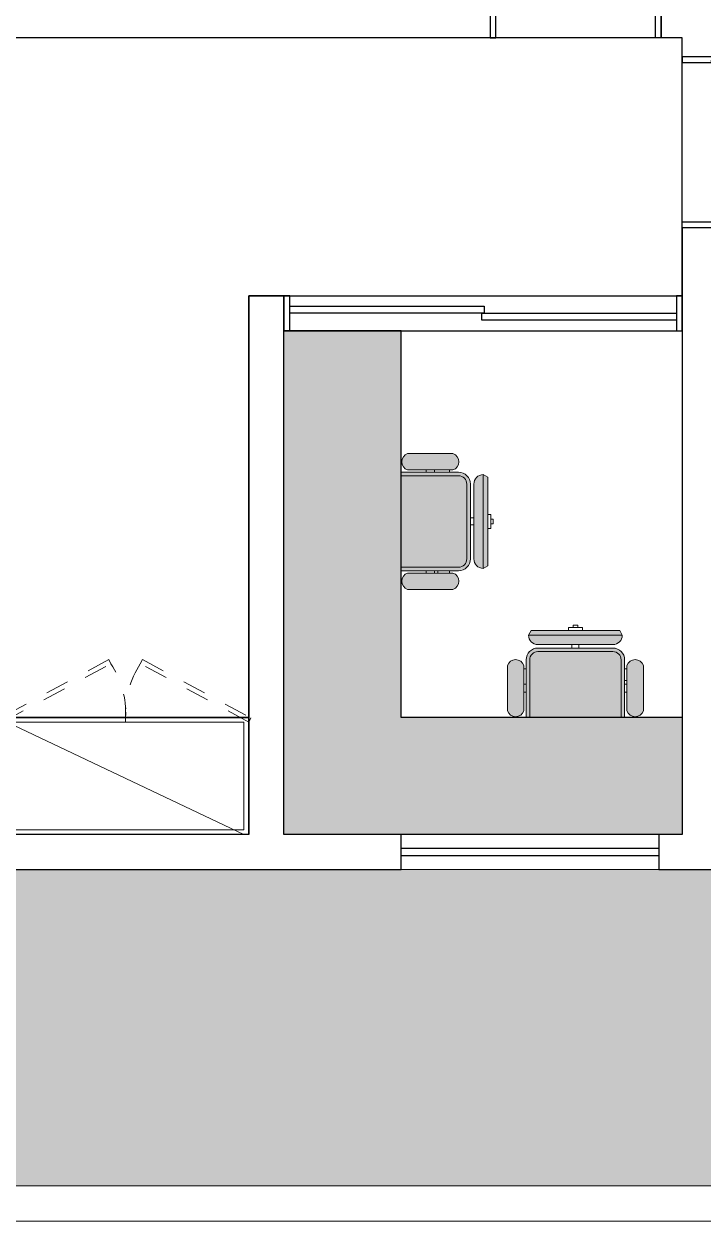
# Model space of a CAD drawing. Header units: millimetres. Extents: x 2841.1 to 2861.3, y 1599.6 to 1609.7.
# Drawn here: x 2851.82 to 2854.72, y 1599.59 to 1604.7 of the extents above; entities that cross this region are included whole.
import ezdxf

# ---------------------------------------------------------------- set-up
doc = ezdxf.new("R2010")
doc.units = ezdxf.units.MM
doc.linetypes.add('HIDDEN2', pattern=[4.7624999999999975, 3.174999999999998, -1.587499999999999])
for name, color, linetype, lineweight in [('01', 1, 'Continuous', 13), ('02', 2, 'Continuous', 20), ('03', 3, 'Continuous', 30)]:
    doc.layers.add(name, color=color, linetype=linetype, lineweight=lineweight)
for name, color, linetype in [('06', 6, 'Continuous'), ('FINO', 253, 'Continuous'), ('VEG_01', 84, 'Continuous')]:
    doc.layers.add(name, color=color, linetype=linetype)
doc.layers.add('ÁREAS', color=7, linetype='Continuous', plot=False)

# ---------------------------------------------------------------- blocks, each defined once
blk = doc.blocks.new('IUUU')
at = {"layer": '01'}
h = blk.add_hatch(color=9, dxfattribs=at)
h.set_gradient(color1=(216, 206, 176), rotation=45, one_color=1, tint=1, name='INVCYLINDER')
h.paths.add_polyline_path([(991.9560740299399, 236.2171980650434), (991.9560740299398, 235.8271980650434), (992.2018185826904, 235.8271980650434, 0.4142135623728571), (992.2368185826904, 235.8621980650433), (992.2368185826904, 236.1821980650434, 0.4142135623730951), (992.2018185826904, 236.2171980650434)])
h.paths.add_polyline_path([(991.9840403035422, 236.3121980650434, 0.7142857142857534), (991.9840403035422, 236.2421980650434), (992.1777845573718, 236.2421980650434, 0.7142857142857534), (992.1777845573718, 236.3121980650434)])
h.paths.add_polyline_path([(992.2668185826903, 235.8621980650434, 0.4142135623739275), (992.3068185826904, 235.8221980650434), (992.3068185826904, 236.2221980650434, 0.4142135623739275), (992.2668185826903, 236.1821980650434)])
h.paths.add_polyline_path([(992.3268185826903, 236.2112820750222), (992.3068185826903, 236.2221980650434), (992.3068185826905, 235.8221980650434), (992.3268185826904, 235.8331140550646)])
h.paths.add_polyline_path([(991.9840403035422, 235.8021980650434, 0.7142857142857534), (991.9840403035422, 235.7321980650434), (992.1777845573716, 235.7321980650434, 0.7142857142857534), (992.1777845573716, 235.8021980650434)])
h.paths.add_polyline_path([(992.2018185826904, 235.8121980650434, 0.4142135623729287), (992.2518185826904, 235.8621980650433), (992.2518185826904, 236.1821980650434, 0.4142135623730951), (992.2018185826904, 236.2321980650434), (991.9560740299399, 236.2321980650433), (991.95607402994, 236.2171980650433), (992.2018185826904, 236.2171980650434, -0.4142135623730951), (992.2368185826904, 236.1821980650434), (992.2368185826904, 235.8621980650434, -0.4142135623730951), (992.2018185826904, 235.8271980650434), (991.9560740299399, 235.8271980650434), (991.9560740299399, 235.8121980650434)])
at = {"layer": '02'}
for p, q in [((992.1777845573718, 236.3121980650434), (991.9840403035422, 236.3121980650434)), ((992.1777845573718, 236.2421980650434), (991.9840403035422, 236.2421980650434)), ((992.2018185826904, 236.2321980650434), (991.9560740299399, 236.2321980650434)), ((992.2018185826904, 236.2171980650434), (991.9560740299399, 236.2171980650434)), ((992.3068185826904, 236.2221980650434), (992.3068185826904, 235.8221980650434)), ((992.3068185826904, 236.2221980650434), (992.3268185826904, 236.2112820750222)), ((992.3268185826904, 236.2112820750222), (992.3268185826904, 235.8331140550646)), ((992.2368185826904, 235.8621980650434), (992.2368185826904, 236.1821980650434)), ((992.2518185826904, 235.8621980650434), (992.2518185826904, 236.1821980650434)), ((992.2668185826903, 235.8621980650434), (992.2668185826903, 236.1821980650434)), ((992.2668185826903, 236.0371980650434), (992.2518185826904, 236.0371980650434)), ((992.3268185826904, 236.0521980650434), (992.3391388390507, 236.0521980650434)), ((992.3391388390507, 236.0521980650434), (992.3391388390507, 236.0321980650434)), ((992.3391388390507, 236.0321980650434), (992.3391388390507, 236.0121980650434)), ((992.3391388390507, 236.0321980650434), (992.3494128455715, 236.0321980650434)), ((992.3494128455715, 236.0321980650434), (992.3494128455715, 236.0121980650434)), ((992.2668185826903, 236.0071980650434), (992.2518185826904, 236.0071980650434)), ((992.3268185826904, 235.9921980650434), (992.3391388390507, 235.9921980650434)), ((992.3391388390507, 236.0121980650434), (992.3391388390507, 235.9921980650434)), ((992.3391388390507, 236.0121980650434), (992.3494128455715, 236.0121980650434)), ((992.2018185826904, 235.8271980650434), (991.9560740299399, 235.8271980650434)), ((992.3068185826904, 235.8221980650434), (992.3268185826904, 235.8331140550646)), ((992.2018185826904, 235.8121980650434), (991.9560740299399, 235.8121980650434)), ((992.1777845573718, 235.8021980650434), (991.9840403035422, 235.8021980650434)), ((992.1777845573716, 235.7321980650434), (991.9840403035422, 235.7321980650434))]:
    blk.add_line(p, q, dxfattribs=at)
for points in [[(992.0983490230287, 236.2321980650434), (992.0634758378851, 236.2321980650434), (992.0634758378851, 236.2421980650434), (992.0983490230287, 236.2421980650434)], [(992.0983490230287, 235.8021980650434), (992.0634758378851, 235.8021980650434), (992.0634758378851, 235.8121980650434), (992.0983490230287, 235.8121980650434)]]:
    blk.add_lwpolyline(points, close=True, dxfattribs=at)
for points in [[(992.113212784392, 236.2321980650434), (992.113212784392, 236.2421980650434)], [(992.1632127843919, 236.2321980650434), (992.1632127843919, 236.2421980650434)], [(992.1632127843919, 235.8021980650434), (992.1632127843919, 235.8118356971248)]]:
    blk.add_lwpolyline(points, dxfattribs=at)
for centre, radius, start, end in [((991.9960403035421, 236.2771980650434), 0.03699999999999999, 108.9246444160482, 251.0753555839518), ((992.1657845573717, 236.2771980650434), 0.03699999999999999, 288.9246444160482, 71.07535558395176), ((992.2018185826904, 236.1821980650434), 0.05, 0, 90), ((992.2018185826904, 236.1821980650434), 0.035, 0, 90), ((992.3068185826904, 236.1821980650434), 0.04, 90, 180), ((992.2018185826904, 235.8621980650434), 0.035, 270, 0), ((992.2018185826904, 235.8621980650434), 0.05, 270, 0), ((992.3068185826904, 235.8621980650434), 0.04, 180, 270), ((991.9960403035421, 235.7671980650434), 0.03699999999999999, 108.9246444160482, 251.0753555839518), ((992.1657845573717, 235.7671980650434), 0.03699999999999999, 288.9246444160482, 71.07535558395176)]:
    blk.add_arc(centre, radius, start, end, dxfattribs=at)
blk = doc.blocks.new('*U17')
for points in [[(0, 0.1500000000001478), (0.02500000000000213, 0.150000000000194), (0.02500000000022951, 0.02499999999990976), (0.01500000000023149, 0.024999999999892), (0.01500000000027768, 2.842170943040401e-14), (2.735589532676386e-13, 0), (0, 0.1500000000001478)], [(0.7300000000000132, 0.1500000000001478), (0.7050000000000111, 0.150000000000194), (0.7049999999997837, 0.02499999999990976), (0.7149999999997817, 0.024999999999892), (0.7149999999997355, 2.842170943040401e-14), (0.7299999999997396, 0), (0.7300000000000132, 0.1500000000001478)]]:
    blk.add_lwpolyline(points)
blk.add_lwpolyline([(0.01500000000028123, 2.486899575160351e-14), (0.01500000000028126, -0.6999999999994791), (0.04000000000014484, -0.6999999999994791), (0.04000000000014481, 2.486899575160351e-14)], close=True)
at = {"color": 8, "lineweight": 9}
for points in [[(-0.01750000000135895, -0.6452597402590129), (-0.01750000000091131, -0.5252597402590083, -0.9999999999999999), (-0.007500000000920407, -0.5252597402590297), (-0.007500000001368049, -0.6452597402590342, -0.9999999999999999)], [(0.07250000000178507, -0.6452597402590129), (0.07250000000133743, -0.5252597402590083, 0.9999999999999999), (0.06250000000134652, -0.5252597402590297), (0.06250000000179416, -0.6452597402590342, 0.9999999999999999)]]:
    blk.add_lwpolyline(points, format="xyb", close=True, dxfattribs=at)
for points in [[(0.01500000000169169, -0.6602597402592195), (0.01500000000158511, -0.6002597402591604), (0.01250000000175791, -0.6002597402590503), (0.01250000000175081, -0.6602597402592231)], [(0.04000000000178264, -0.6602597402591733), (0.04000000000167606, -0.6002597402591142), (0.04250000000150325, -0.600259740258997), (0.04250000000172352, -0.6602597402591698)], [(-0.007500000001218835, -0.6252597402591661), (-0.007500000001218835, -0.6352597402591925), (0.01249999999874521, -0.6352597402591925), (0.01249999999874521, -0.6252597402591661)], [(0.06250000000164495, -0.6252597402591661), (0.06250000000164495, -0.6352597402591925), (0.04250000000168089, -0.6352597402591925), (0.04250000000168089, -0.6252597402591661)]]:
    blk.add_lwpolyline(points, close=True, dxfattribs=at)
for start, end in [(330.0000000000065, 359.9999999998941), (299.9999999999999, 330.0000000000065), (270, 299.9999999999999)]:
    blk.add_arc((0.01500000000028182, 2.899763762442798e-14), 0.6999999999995005, start, end, dxfattribs=at)
blk = doc.blocks.new('rouparia')
at = {"layer": '01'}
for p, q in [((713.0426595164904, 201.8953179483372), (712.0326595164902, 202.3753179483367)), ((712.5376595164907, 202.3953179483367), (712.5376595164907, 202.3753179483367))]:
    blk.add_line(p, q, dxfattribs=at)
at = {"layer": '01', "linetype": 'HIDDEN2', "ltscale": 0.03}
for points in [[(712.4653920764531, 202.6418854428739), (712.0031753550234, 202.3929262043841), (712.0126595164902, 202.3753179483297), (712.474876237919, 202.6242771868194)], [(712.6099269565239, 202.641885442875), (713.0721436779568, 202.3929262043919), (713.0626595164904, 202.3753179483372), (712.6004427950579, 202.6242771868203)]]:
    blk.add_lwpolyline(points, close=True, dxfattribs=at)
at = {"layer": '01'}
blk.add_lwpolyline([(712.0326595164902, 201.9153179483369), (713.0426595164904, 201.9153179483371), (713.0426595164904, 202.3753179483369), (712.0326595164902, 202.3753179483367)], close=True, dxfattribs=at)
at = {"layer": '01', "linetype": 'HIDDEN2', "ltscale": 0.03}
for centre, start, end in [((712.1517377112359, 202.4125812843713), 357.4387108310684, 33.22978240839622), ((712.9235813217442, 202.412581284377), 146.7702175924132, 182.5612891697538)]:
    blk.add_arc(centre, 0.3863077303657056, start, end, dxfattribs=at)
at = {"layer": '03'}
blk.add_lwpolyline([(713.0626595164904, 201.8953179483372), (713.0626595164904, 202.3953179483369), (712.0126595164916, 202.3953179483372), (712.0126595164916, 201.8953179483369)], dxfattribs=at)

msp = doc.modelspace()

# ---------------------------------------------------------------- hatches: boundary and pattern name
at = {"layer": '01'}
h = msp.add_hatch(color=7, dxfattribs=at)
h.dxf.hatch_style = 1
h.set_gradient(color1=(199, 191, 189), color2=(217, 212, 211), rotation=45, one_color=1, tint=0.8399999737739563, name='CYLINDER')
h.paths.add_polyline_path([(2854.633544940201, 1601.740058366244), (2853.433544940201, 1601.740058366244), (2853.433544940201, 1603.390058366244), (2852.933544940201, 1603.390058366244), (2852.933544940201, 1601.240058366244), (2854.333544940202, 1601.240058366244), (2854.633544940202, 1601.240058366244)])
at = {"layer": 'VEG_01'}
h = msp.add_hatch(dxfattribs=at)
h.set_pattern_fill('AR-SAND', color=256, scale=0.004, angle=180)
h.set_pattern_definition([(217.5, (269.3248711578008, 625.088455737656), (0.006400125183936158, -0.1957652949317369), [0, -0.154432, 0, -0.17272, 0, -0.1651]), (187.5, (269.3248711578008, 625.088455737656), (-0.1798093132552011, -0.2867300402273417), [0, -0.08331200000000001, 0, -0.139192, 0, -0.05334000000000001]), (147.5, (269.4498391578009, 625.088455737656), (-0.3163969480965832, -0.0005748738714182662), [0, -0.0508, 0, -0.18288, 0, -0.23876]), (137.5, (269.4498391578009, 625.088455737656), (-0.3054225809889189, -0.08917172930288648), [0, -0.0254, 0, -0.119888, 0, -0.13716])])
h.paths.add_polyline_path([(2844.133544940202, 1604.640058366244), (2844.133544940201, 1609.590058366244), (2843.983544940201, 1609.590058366244), (2841.133544940201, 1609.590058366244), (2841.133544940201, 1599.740058366244), (2861.133544940201, 1599.740058366244), (2861.133544940201, 1604.760058366244), (2861.033544940201, 1604.760058366244), (2860.233544940201, 1604.760058366244), (2859.633544940201, 1604.760058366244), (2859.633544940201, 1601.090058366244), (2859.633544940201, 1599.940058366244), (2854.933544940202, 1599.940058366244), (2854.933544940202, 1601.090058366244), (2854.333544940202, 1601.090058366244), (2851.583544940202, 1601.090058366244), (2851.583544940201, 1601.590058366244), (2849.633544940202, 1601.590058366244), (2849.633544940202, 1601.090058366244), (2844.133544940202, 1601.090058366244), (2844.133544940202, 1601.240058366244)])
h.paths.add_polyline_path([(2861.133544940201, 1609.590058366244), (2859.633544940201, 1609.590058366244), (2859.633544940201, 1608.240058366244), (2859.633544940201, 1604.790058366244), (2860.233544940202, 1604.790058366244, -0.4050885070711331), (2861.008544940201, 1605.58966764583), (2861.008544940201, 1605.590058366244), (2861.033544940201, 1605.590058366244), (2861.033544940201, 1605.550318106503), (2861.066044940203, 1605.550318106506), (2861.066044940202, 1605.415318106503, -1), (2861.056044940202, 1605.415318106503), (2861.033544940201, 1604.790058366244), (2861.133544940201, 1604.790058366244)], flags=17)
h.paths.add_polyline_path([(2850.483544940203, 1609.590058366244), (2848.933544940202, 1609.590058366244), (2848.783544940201, 1609.590058366244), (2848.783544940201, 1608.240058366244), (2849.083544940202, 1608.240058366244), (2849.683544940202, 1608.240058366244), (2850.483544940203, 1608.240058366244)], flags=17)

# ---------------------------------------------------------------- linework, layer by layer
at = {"layer": '01'}
msp.add_lwpolyline([(2859.633544940201, 1609.740058366244), (2861.283544940201, 1609.740058366244), (2861.283544940201, 1599.590058366244), (2841.133544940201, 1599.590058366244), (2841.133544940201, 1599.740058366244), (2861.133544940201, 1599.740058366244), (2861.133544940201, 1609.590058366244), (2859.633544940201, 1609.590058366244)], dxfattribs=at)
at = {"layer": '02'}
for points in [[(2853.433544940202, 1601.240058366244), (2854.533544940201, 1601.240058366244)], [(2853.433544940202, 1601.090058366244), (2854.533544940201, 1601.090058366244)]]:
    msp.add_lwpolyline(points, dxfattribs=at)
at = {"layer": '03'}
for points in [[(2852.958544940201, 1603.390058366244), (2852.958544940201, 1603.540058366244), (2852.933544940201, 1603.540058366244), (2852.933544940201, 1603.390058366244), (2852.958544940201, 1603.390058366244)], [(2854.633544940201, 1603.390058366244), (2854.633544940201, 1603.540058366244), (2854.608544940202, 1603.540058366244), (2854.608544940202, 1603.390058366244), (2854.633544940201, 1603.390058366244)], [(2854.633544940202, 1601.740058366244), (2853.433544940201, 1601.740058366244), (2853.433544940201, 1603.390058366244), (2852.933544940201, 1603.390058366244)], [(2854.533544940202, 1601.180058366244), (2853.433544940202, 1601.180058366244)], [(2853.433544940202, 1601.150058366244), (2854.533544940202, 1601.150058366244)]]:
    msp.add_lwpolyline(points, dxfattribs=at)
for points in [[(2852.958544940201, 1603.495058366244), (2853.788544940201, 1603.495058366244), (2853.788544940201, 1603.465058366244), (2852.958544940201, 1603.465058366244)], [(2853.778544940202, 1603.465058366244), (2854.608544940202, 1603.465058366244), (2854.608544940202, 1603.435058366244), (2853.778544940202, 1603.435058366244)]]:
    msp.add_lwpolyline(points, close=True, dxfattribs=at)
at = {"layer": '06'}
for points in [[(2851.633544940202, 1608.240058366245), (2854.858514049294, 1608.240058366244), (2854.858514049294, 1608.090058366244), (2853.733544940202, 1608.090058366244), (2853.733544940202, 1604.790058366244), (2853.813544940202, 1604.790058366244), (2853.813544940201, 1604.640058366244), (2851.583544940201, 1604.640058366244)], [(2859.633544940201, 1608.240058366244), (2859.633544940201, 1601.090058366244), (2859.483544940201, 1601.090058366244), (2859.483544940201, 1601.690058366244), (2858.133544940202, 1601.690058366244), (2858.133544940202, 1601.090058366244), (2857.333544940201, 1601.090058366244), (2857.333544940201, 1601.240058366244), (2857.983544940202, 1601.240058366244), (2857.983544940202, 1603.220058366243), (2858.133544940202, 1603.220058366243), (2858.133544940202, 1601.840058366244), (2859.483544940201, 1601.840058366244), (2859.483544940201, 1604.640058366244), (2858.133544940202, 1604.640058366244), (2858.133544940202, 1603.970058366244), (2857.983544940202, 1603.970058366244), (2857.983544940202, 1604.640058366244), (2854.783544940201, 1604.640058366244), (2854.783544940201, 1604.560058366244), (2854.633544940202, 1604.560058366244), (2854.633544940202, 1604.640058366244), (2854.543544940202, 1604.640058366244), (2854.543544940201, 1604.790058366244)]]:
    msp.add_lwpolyline(points, dxfattribs=at)
for points in [[(2854.783544940201, 1601.240058366244), (2854.783544940201, 1603.830058366244), (2854.633544940201, 1603.830058366244), (2854.633544940202, 1601.240058366244), (2854.533544940202, 1601.240058366244), (2854.533544940202, 1601.090058366244), (2854.633544940202, 1601.090058366244), (2854.633544940202, 1601.090058366244), (2855.433544940202, 1601.090058366244), (2855.433544940202, 1601.240058366244)], [(2852.933544940201, 1603.540058366244), (2852.783544940201, 1603.540058366244), (2852.783544940201, 1601.240058366243), (2851.733544940202, 1601.240058366243), (2851.733544940201, 1601.740058366244), (2851.583544940201, 1601.740058366244), (2851.583544940202, 1601.090058366244), (2853.433544940202, 1601.090058366244), (2853.433544940202, 1601.240058366244), (2852.933544940201, 1601.240058366244), (2852.933544940201, 1603.390058366244), (2852.933544940201, 1603.390058366244)]]:
    msp.add_lwpolyline(points, close=True, dxfattribs=at)
at = {"layer": 'FINO'}
for p, q in [((2854.518544940202, 1604.640058366244), (2853.838544940202, 1604.640058366244)), ((2854.633544940202, 1603.855058366244), (2854.633544940202, 1604.535058366244))]:
    msp.add_line(p, q, dxfattribs=at)
for points in [[(2852.958544940201, 1603.540058366244), (2854.608544940202, 1603.540058366244)], [(2852.958544940201, 1603.390058366244), (2854.608544940202, 1603.390058366244)]]:
    msp.add_lwpolyline(points, dxfattribs=at)
at = {"layer": 'ÁREAS'}
msp.add_lwpolyline([(2851.583544940201, 1604.640058366244), (2851.583544940201, 1601.740058366244), (2852.783544940201, 1601.740058366243), (2852.783544940201, 1603.540058366244), (2854.633544940202, 1603.540058366244), (2854.633544940202, 1604.640058366244), (2851.583544940201, 1604.640058366244)], dxfattribs=at)
msp.add_lwpolyline([(2852.933544940201, 1603.390058366244), (2854.633544940201, 1603.390058366244), (2854.633544940201, 1601.240058366244), (2852.933544940201, 1601.240058366244)], close=True, dxfattribs=at)

# ---------------------------------------------------------------- block references
at = {"layer": '01', "lineweight": -2, "xscale": -1}
for p, rotation in [((1861.477470910261, 1838.59845197043), 180), ((2618.155283501615, 609.783984336304), 270)]:
    msp.add_blockref('IUUU', p, dxfattribs=dict(at, rotation=rotation))
at = {"layer": '03', "xscale": -1}
for p, rotation in [((2853.813544940202, 1604.790058366244), 180), ((2854.783544940201, 1604.560058366244), 90)]:
    msp.add_blockref('*U17', p, dxfattribs=dict(at, rotation=rotation))
at = {"layer": '03'}
msp.add_blockref('rouparia', (2139.720885423711, 1399.344740417906), dxfattribs=at)

doc.saveas('drawing.dxf')
